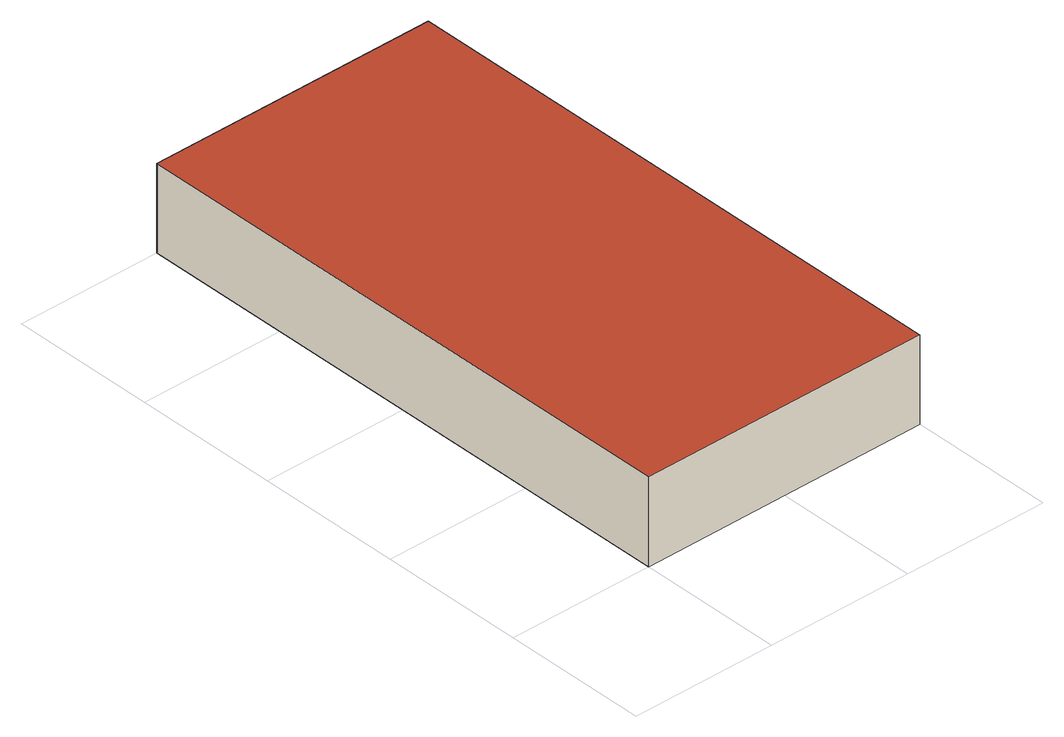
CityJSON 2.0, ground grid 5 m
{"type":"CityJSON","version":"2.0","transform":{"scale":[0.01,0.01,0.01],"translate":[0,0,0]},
"CityObjects":{
"building1":{"type":"Building","attributes":{"name":"RWTH Aachen","function":"1000","yearOfConstruction":1988},"geometry":[{"type":"Solid","lod":"2","boundaries":[[[[0,1,2,3]],[[4,5,6,7]],[[1,5,6,2]],[[4,5,1,0]],[[0,4,7,3]],[[7,6,2,3]]]],"semantics":{"surfaces":[{"type":"WallSurface"},{"type":"RoofSurface"},{"type":"FloorSurface"}],"values":[[0,0,1,0,2,0]]}}]}
},
"vertices":[
[1000,0,0],[1000,0,300],[0,0,300],[0,0,0],[1000,2000,0],[1000,2000,300],[0,2000,300],[0,2000,0]
]}
